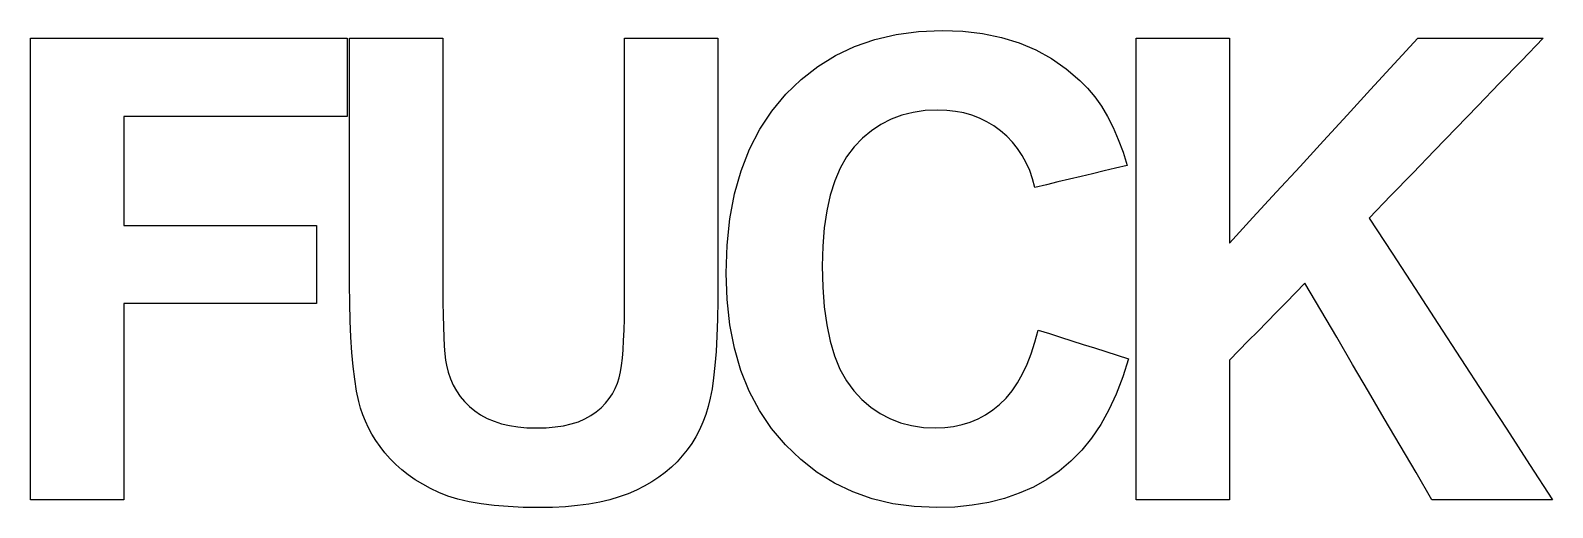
# Model space of a CAD drawing. Extents: x 0 to 47.9, y 0 to 15.
import ezdxf

# ---------------------------------------------------------------- set-up
doc = ezdxf.new("R2010")
doc.units = 0
doc.layers.add('Layer_1', color=7, linetype='CONTINUOUS')

msp = doc.modelspace()

# ---------------------------------------------------------------- linework, layer by layer
at = {"layer": 'Layer_1', "color": 7}
for points in [[(31.736772, 5.595932), (32.092719, 5.483071), (32.448667, 5.37021), (32.804614, 5.25735), (33.160561, 5.144489), (33.516508, 5.031628), (33.872455, 4.918768), (34.228402, 4.805907), (34.584349, 4.693046), (34.406992, 4.116805), (34.20235, 3.578692), (33.970423, 3.078735), (33.711213, 2.616879), (33.424721, 2.193207), (33.110943, 1.807635), (32.769881, 1.460219), (32.401535, 1.150932), (32.009153, 0.881184), (31.591038, 0.647391), (31.147187, 0.449581), (30.677604, 0.287727), (30.182284, 0.161856), (29.661234, 0.07194), (29.114448, 0.017979), (28.541926, -0.000083), (27.833751, 0.030764), (27.157822, 0.123332), (26.51414, 0.277567), (25.902704, 0.493523), (25.323516, 0.771174), (24.776573, 1.110546), (24.261877, 1.511612), (23.779427, 1.974372), (23.342244, 2.493096), (22.963352, 3.057089), (22.642751, 3.66635), (22.380442, 4.32088), (22.176423, 5.020678), (22.030696, 5.765773), (21.94326, 6.556108), (21.914114, 7.391712), (21.943415, 8.274136), (22.031317, 9.105704), (22.177819, 9.886443), (22.382923, 10.616326), (22.646628, 11.295353), (22.968934, 11.923523), (23.349841, 12.500865), (23.789349, 13.027351), (24.276605, 13.499396), (24.800758, 13.908533), (25.361808, 14.254707), (25.959756, 14.537945), (26.594601, 14.75822), (27.266344, 14.91559), (27.974984, 15.010007), (28.720522, 15.041483), (29.372106, 15.016817), (29.992376, 14.942866), (30.581332, 14.819617), (31.138972, 14.647069), (31.665297, 14.425214), (32.160306, 14.154084), (32.624, 13.83362), (33.056381, 13.463881), (33.296671, 13.218009), (33.521461, 12.946709), (33.730748, 12.64998), (33.924534, 12.327824), (34.102819, 11.980267), (34.265602, 11.607254), (34.412882, 11.208841), (34.54466, 10.784999), (34.181271, 10.698188), (33.817885, 10.611376), (33.454495, 10.524536), (33.091106, 10.437725), (32.727717, 10.350913), (32.364327, 10.264102), (32.000941, 10.177262), (31.637551, 10.09045), (31.564219, 10.365786), (31.473216, 10.626221), (31.364538, 10.871811), (31.23819, 11.102471), (31.094166, 11.318286), (30.932473, 11.5192), (30.753106, 11.705213), (30.556067, 11.876381), (30.347085, 12.029853), (30.12694, 12.162865), (29.895636, 12.275443), (29.653171, 12.367532), (29.399543, 12.439132), (29.134754, 12.490299), (28.858805, 12.521005), (28.571692, 12.531165), (28.176831, 12.513102), (27.800883, 12.45869), (27.44385, 12.367984), (27.105731, 12.241012), (26.786526, 12.077775), (26.486235, 11.878244), (26.204859, 11.642447), (25.942396, 11.370385), (25.707525, 11.057682), (25.503971, 10.70005), (25.331732, 10.297432), (25.190811, 9.849856), (25.081205, 9.357322), (25.002916, 8.819858), (24.955943, 8.237408), (24.940285, 7.609999), (24.955791, 6.945225), (25.0023, 6.330065), (25.079814, 5.76452), (25.188334, 5.24859), (25.327859, 4.782246), (25.498391, 4.365544), (25.699929, 3.99843), (25.932474, 3.68093), (26.189823, 3.406525), (26.465774, 3.168725), (26.760329, 2.967472), (27.073487, 2.802852), (27.40525, 2.674779), (27.755616, 2.583311), (28.124586, 2.528419), (28.512161, 2.510074), (28.799737, 2.521646), (29.077082, 2.556528), (29.344197, 2.614666), (29.601081, 2.696059), (29.847732, 2.800707), (30.084153, 2.92861), (30.310342, 3.079768), (30.526302, 3.254182), (30.729696, 3.453543), (30.918207, 3.679575), (31.091838, 3.932277), (31.250588, 4.211649), (31.394457, 4.517662), (31.523444, 4.850346), (31.637549, 5.209699), (31.736773, 5.595723)], [(0, 0.248046), (0, 2.066235), (0, 3.884423), (0, 5.702612), (0, 7.520772), (0, 9.33896), (0, 11.157149), (0, 12.975337), (0, 14.793523), (1.246436, 14.793523), (2.492871, 14.793523), (3.739307, 14.793523), (4.985742, 14.793523), (6.232178, 14.793523), (7.478613, 14.793523), (8.725049, 14.793523), (9.971484, 14.793523), (9.971484, 14.485932), (9.971484, 14.178366), (9.971484, 13.870772), (9.971484, 13.563206), (9.971484, 13.255612), (9.971484, 12.948046), (9.971484, 12.640452), (9.971484, 12.332887), (9.092158, 12.332887), (8.212832, 12.332887), (7.333506, 12.332887), (6.45418, 12.332887), (5.574854, 12.332887), (4.695527, 12.332887), (3.816201, 12.332887), (2.936875, 12.332887), (2.936875, 11.902526), (2.936875, 11.472165), (2.936875, 11.041805), (2.936875, 10.611444), (2.936875, 10.181083), (2.936875, 9.750723), (2.936875, 9.320362), (2.936875, 8.890001), (3.695898, 8.890001), (4.454922, 8.890001), (5.213945, 8.890001), (5.972969, 8.890001), (6.731992, 8.890001), (7.491016, 8.890001), (8.250039, 8.890001), (9.009063, 8.890001), (9.009063, 8.582436), (9.009063, 8.274842), (9.009063, 7.967276), (9.009063, 7.659682), (9.009063, 7.352116), (9.009063, 7.04455), (9.009063, 6.736956), (9.009063, 6.42939), (8.250039, 6.42939), (7.491016, 6.42939), (6.731992, 6.42939), (5.972969, 6.42939), (5.213945, 6.42939), (4.454922, 6.42939), (3.695898, 6.42939), (2.936875, 6.42939), (2.936875, 5.656722), (2.936875, 4.884054), (2.936875, 4.111386), (2.936875, 3.338718), (2.936875, 2.56605), (2.936875, 1.793382), (2.936875, 1.020714), (2.936875, 0.248046), (2.569766, 0.248046), (2.202656, 0.248046), (1.835547, 0.248046), (1.468438, 0.248046), (1.101328, 0.248046), (0.734219, 0.248046), (0.367109, 0.248046), (0, 0.248046)], [(10.054167, 14.793523), (10.421276, 14.793523), (10.788385, 14.793523), (11.155495, 14.793523), (11.522604, 14.793523), (11.889713, 14.793523), (12.256823, 14.793523), (12.623932, 14.793523), (12.991042, 14.793523), (12.991042, 13.808768), (12.991042, 12.824038), (12.991042, 11.83928), (12.991042, 10.854522), (12.991042, 9.869792), (12.991042, 8.885034), (12.991042, 7.900304), (12.991042, 6.915546), (12.992735, 6.467349), (12.997849, 6.060413), (13.006375, 5.694681), (13.018313, 5.37021), (13.03366, 5.086972), (13.052419, 4.844967), (13.074591, 4.644194), (13.100171, 4.484682), (13.15536, 4.266863), (13.226673, 4.059909), (13.314109, 3.863793), (13.417668, 3.678542), (13.537351, 3.504129), (13.673157, 3.340581), (13.825087, 3.187871), (13.99314, 3.046026), (14.179793, 2.920465), (14.38257, 2.811612), (14.601471, 2.719523), (14.836495, 2.64417), (15.087642, 2.58558), (15.354914, 2.543727), (15.638309, 2.518609), (15.937827, 2.510142), (16.240752, 2.518044), (16.524454, 2.541751), (16.788932, 2.581262), (17.034188, 2.636634), (17.260221, 2.707782), (17.467032, 2.794763), (17.654619, 2.897549), (17.822984, 3.016138), (17.973824, 3.148698), (18.108852, 3.28837), (18.228068, 3.435182), (18.331473, 3.589134), (18.419065, 3.750198), (18.490844, 3.918403), (18.546812, 4.093748), (18.586968, 4.276232), (18.617196, 4.477626), (18.643394, 4.709698), (18.665563, 4.972475), (18.683701, 5.265929), (18.69781, 5.59009), (18.707891, 5.944956), (18.713939, 6.330528), (18.715942, 6.746778), (18.715942, 7.752618), (18.715942, 8.758429), (18.715942, 9.764269), (18.715942, 10.770081), (18.715942, 11.775921), (18.715942, 12.781761), (18.715942, 13.787573), (18.715942, 14.79341), (19.083052, 14.79341), (19.450161, 14.79341), (19.817271, 14.79341), (20.18438, 14.79341), (20.551489, 14.79341), (20.918598, 14.79341), (21.285708, 14.79341), (21.652817, 14.79341), (21.652817, 13.838429), (21.652817, 12.883446), (21.652817, 11.928462), (21.652817, 10.973479), (21.652817, 10.018523), (21.652817, 9.06354), (21.652817, 8.108556), (21.652817, 7.153573), (21.649095, 6.52275), (21.63793, 5.939989), (21.619323, 5.405319), (21.593277, 4.918655), (21.559791, 4.480082), (21.518865, 4.089571), (21.470499, 3.747122), (21.414693, 3.452708), (21.348801, 3.187617), (21.270198, 2.933052), (21.178885, 2.689015), (21.074859, 2.45556), (20.958123, 2.232605), (20.828675, 2.020233), (20.686516, 1.818387), (20.531646, 1.627069), (20.366071, 1.445685), (20.186855, 1.273614), (19.993996, 1.110828), (19.787497, 0.957356), (19.567356, 0.813168), (19.333574, 0.678294), (19.086149, 0.552734), (18.825084, 0.436458), (18.546958, 0.334124), (18.248369, 0.24545), (17.929318, 0.170407), (17.589803, 0.109024), (17.229826, 0.061272), (16.849385, 0.027179), (16.448481, 0.006859), (16.027115, 0.000086), (15.521872, 0.007424), (15.047946, 0.029719), (14.605337, 0.066916), (14.194044, 0.119014), (13.814068, 0.185986), (13.465408, 0.26783), (13.148064, 0.364576), (12.862037, 0.476195), (12.601121, 0.602094), (12.354159, 0.736658), (12.121149, 0.879886), (11.902093, 1.031834), (11.696989, 1.192447), (11.505839, 1.361724), (11.328641, 1.539693), (11.165396, 1.726355), (11.015792, 1.920919), (10.879521, 2.117656), (10.756583, 2.316538), (10.646977, 2.517621), (10.550704, 2.720878), (10.467763, 2.926279), (10.398155, 3.133882), (10.34188, 3.343629), (10.274442, 3.67476), (10.215996, 4.043117), (10.166541, 4.44867), (10.126079, 4.891449), (10.094608, 5.371396), (10.072129, 5.888596), (10.058641, 6.442965), (10.054146, 7.03456), (10.054146, 8.004416), (10.054146, 8.974273), (10.054146, 9.944158), (10.054146, 10.914014), (10.054146, 11.883871), (10.054146, 12.853728), (10.054146, 13.823613), (10.054146, 14.793467)], [(34.825782, 0.248046), (34.825782, 2.066235), (34.825782, 3.884423), (34.825782, 5.702612), (34.825782, 7.520772), (34.825782, 9.33896), (34.825782, 11.157149), (34.825782, 12.975337), (34.825782, 14.793523), (35.192891, 14.793523), (35.56, 14.793523), (35.927109, 14.793523), (36.294218, 14.793523), (36.66133, 14.793523), (37.028439, 14.793523), (37.395548, 14.793523), (37.762657, 14.793523), (37.762657, 13.986144), (37.762657, 13.178735), (37.762657, 12.371354), (37.762657, 11.563944), (37.762657, 10.756563), (37.762657, 9.949181), (37.762657, 9.141772), (37.762657, 8.33439), (38.504317, 9.141772), (39.245977, 9.949181), (39.987638, 10.756563), (40.729295, 11.563944), (41.470955, 12.371354), (42.212616, 13.178735), (42.954276, 13.986144), (43.695936, 14.793523), (44.189548, 14.793523), (44.683164, 14.793523), (45.176776, 14.793523), (45.670388, 14.793523), (46.164003, 14.793523), (46.657616, 14.793523), (47.151231, 14.793523), (47.644843, 14.793523), (46.960234, 14.085346), (46.275625, 13.377165), (45.591016, 12.669013), (44.906404, 11.960833), (44.221795, 11.252653), (43.537186, 10.544473), (42.852577, 9.836321), (42.167968, 9.12814), (42.889785, 8.018132), (43.6116, 6.908124), (44.333417, 5.798116), (45.055234, 4.688079), (45.777051, 3.578071), (46.498866, 2.468063), (47.220683, 1.358055), (47.9425, 0.248046), (47.467489, 0.248046), (46.992481, 0.248046), (46.51747, 0.248046), (46.042461, 0.248046), (45.56745, 0.248046), (45.092442, 0.248046), (44.617431, 0.248046), (44.142423, 0.248046), (43.642607, 1.101317), (43.142795, 1.954616), (42.642979, 2.807887), (42.143164, 3.661157), (41.643351, 4.514456), (41.143535, 5.367727), (40.643723, 6.221026), (40.143907, 7.074296), (39.84625, 6.770428), (39.548593, 6.466587), (39.250939, 6.162719), (38.953282, 5.85885), (38.655625, 5.55501), (38.357968, 5.251141), (38.060314, 4.9473), (37.762657, 4.643432), (37.762657, 4.094002), (37.762657, 3.544571), (37.762657, 2.995169), (37.762657, 2.445739), (37.762657, 1.896309), (37.762657, 1.346879), (37.762657, 0.797477), (37.762657, 0.248046), (37.395548, 0.248046), (37.028439, 0.248046), (36.66133, 0.248046), (36.294218, 0.248046), (35.927109, 0.248046), (35.56, 0.248046), (35.192891, 0.248046), (34.825782, 0.248046)]]:
    msp.add_lwpolyline(points, dxfattribs=at)

doc.saveas('drawing.dxf')
